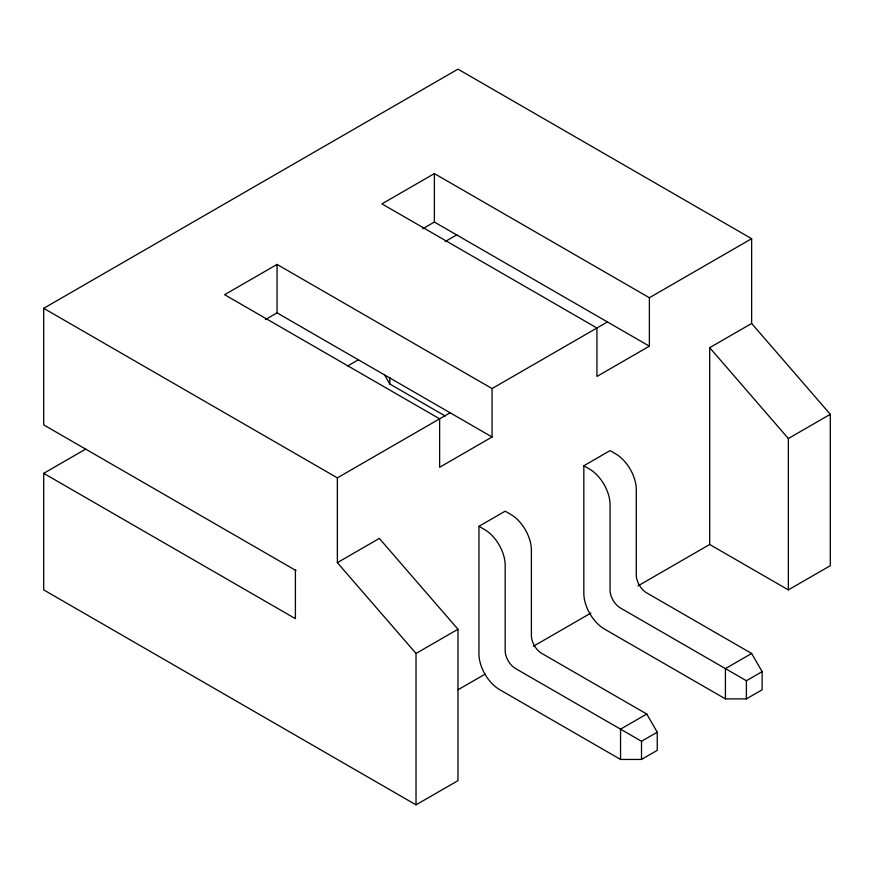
<?xml version="1.0" encoding="UTF-8"?>
<svg xmlns="http://www.w3.org/2000/svg" width="874" height="874" viewBox="0 0 874 874"><rect width="100%" height="100%" fill="white"/><g stroke="black" fill="none" stroke-linecap="round" stroke-linejoin="round"><path stroke-width="1.31" d="M296.002 570.558L43.7 424.884L43.7 308.325L457.976 69.144L751.64 238.689L751.64 323.467L830.3 414.298L830.3 565.675L788.348 589.895L709.688 544.48L637.944 585.908M277.058 264.429L224.618 294.702L439.622 418.832L439.622 467.273L492.062 437L492.062 388.559L277.058 264.429L277.058 312.87L492.062 437M434.378 173.598L381.938 203.871L596.942 328.001L596.942 376.443L649.382 346.17L649.382 297.728L434.378 173.598L434.378 222.04L649.382 346.17M265.401 319.6L277.058 312.87M422.721 228.77L434.378 222.04M416.024 804.856L416.024 653.468L337.364 562.648L379.316 538.428L457.976 629.247L457.976 780.635L416.024 804.856L43.7 589.895L43.7 473.337L85.652 449.116M445.161 241.552L456.807 234.822M347.59 366.009L358.209 359.869M43.7 308.325L337.364 477.87L450.11 412.779M492.062 388.559L607.43 321.949M649.382 297.728L751.64 238.689M709.688 544.48L709.688 347.688L751.64 323.467M478.952 526.312L505.172 511.181L510.416 514.207A29.17 16.846 60 0 1 531.392 550.533L531.392 635.311A14.585 8.423 60 0 0 541.88 653.479L646.76 714.025L657.248 732.194L657.248 750.362L641.516 759.44L620.54 759.44L499.928 689.804A29.17 16.846 60 0 1 478.952 653.479L478.952 526.312L484.196 529.338A29.17 16.846 60 0 1 505.172 565.675L505.172 650.442A14.585 8.423 60 0 0 515.66 668.61L641.516 741.272L657.248 732.194M583.832 465.766L610.052 450.623L615.296 453.65A29.17 16.846 60 0 1 636.272 489.986L636.272 574.753A14.585 8.423 60 0 0 646.76 592.922L751.64 653.479L762.128 671.636L762.128 689.804L746.396 698.894L725.42 698.894L604.808 629.258A29.17 16.846 60 0 1 583.832 592.922L583.832 465.766L589.076 468.792A29.17 16.846 60 0 1 610.052 505.117L610.052 589.895A14.585 8.423 60 0 0 620.54 608.064L746.396 680.726L762.128 671.636M416.024 653.468L457.976 629.247M788.348 589.895L788.348 438.519L830.3 414.298M458.118 689.717L485.179 674.105M533.348 646.29L590.89 613.067M646.76 714.025L620.54 729.167L620.54 759.44M751.64 653.479L725.42 668.61L725.42 698.894M384.56 374.935L389.804 384.014L445.216 416.002M43.7 473.337L295.412 618.661L295.412 570.209M709.688 347.688L788.348 438.519M746.396 680.726L746.396 698.894M641.516 741.272L641.516 759.44M389.804 377.437L389.804 384.014M337.364 477.87L337.364 562.648"/></g></svg>
